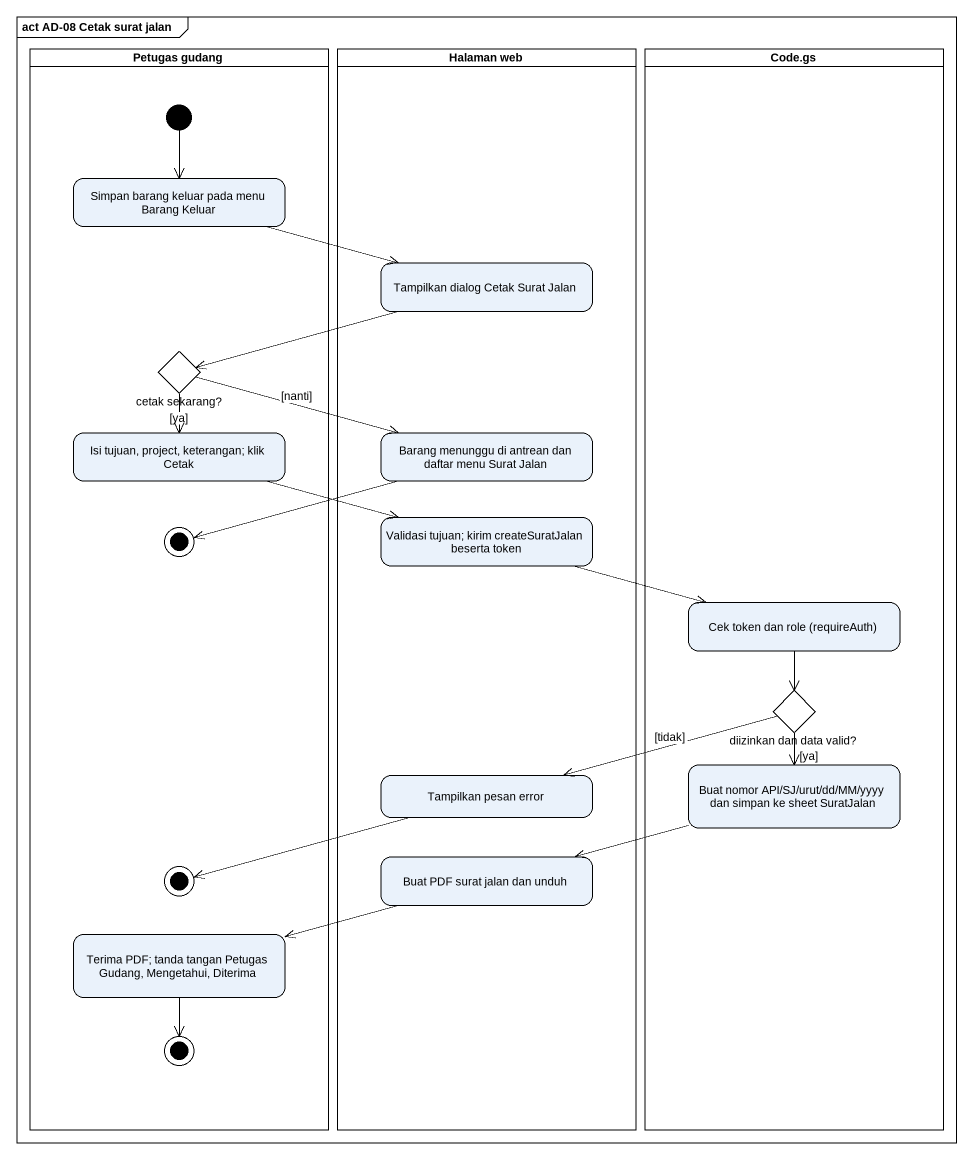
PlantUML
@startuml
mainframe act AD-08 Cetak surat jalan
hide empty description
state "Petugas gudang" as Petugas_gudang <<partition>> {
  state "Simpan barang keluar pada menu Barang Keluar" as Simpan_barang_keluar_pada
  state "cetak sekarang?" as cetak_sekarang <<choice>>
  state "Isi tujuan, project, keterangan; klik Cetak" as Isi_tujuan_project
  state final1 <<end>>
  state final2 <<end>>
  state "Terima PDF; tanda tangan Petugas Gudang, Mengetahui, Diterima" as Terima_PDF_tanda_tangan
  state final3 <<end>>
  [*] --> Simpan_barang_keluar_pada
}
state "Halaman web" as Halaman_web <<partition>> {
  state "Tampilkan dialog Cetak Surat Jalan" as Tampilkan_dialog_Cetak
  state "Barang menunggu di antrean dan daftar menu Surat Jalan" as Barang_menunggu_di_antrean
  state "Validasi tujuan; kirim createSuratJalan beserta token" as Validasi_tujuan_kirim
  state "Tampilkan pesan error" as Tampilkan_pesan_error
  state "Buat PDF surat jalan dan unduh" as Buat_PDF_surat_jalan_dan
}
state "Code.gs" as Code_gs <<partition>> {
  state "Cek token dan role (requireAuth)" as Cek_token_dan_role
  state "diizinkan dan data valid?" as diizinkan_dan_data_valid <<choice>>
  state "Buat nomor API/SJ/urut/dd/MM/yyyy dan simpan ke sheet SuratJalan" as Buat_nomor_API_SJ_urut_dd
}
Simpan_barang_keluar_pada -right-> Tampilkan_dialog_Cetak
Tampilkan_dialog_Cetak -left-> cetak_sekarang
cetak_sekarang --> Isi_tujuan_project : [ya]
cetak_sekarang -right-> Barang_menunggu_di_antrean : [nanti]
Isi_tujuan_project -right-> Validasi_tujuan_kirim
Barang_menunggu_di_antrean -left-> final1
Validasi_tujuan_kirim -right-> Cek_token_dan_role
Cek_token_dan_role --> diizinkan_dan_data_valid
diizinkan_dan_data_valid -left-> Tampilkan_pesan_error : [tidak]
diizinkan_dan_data_valid --> Buat_nomor_API_SJ_urut_dd : [ya]
Tampilkan_pesan_error -left-> final2
Buat_nomor_API_SJ_urut_dd -left-> Buat_PDF_surat_jalan_dan
Buat_PDF_surat_jalan_dan -left-> Terima_PDF_tanda_tangan
Terima_PDF_tanda_tangan --> final3
@enduml
